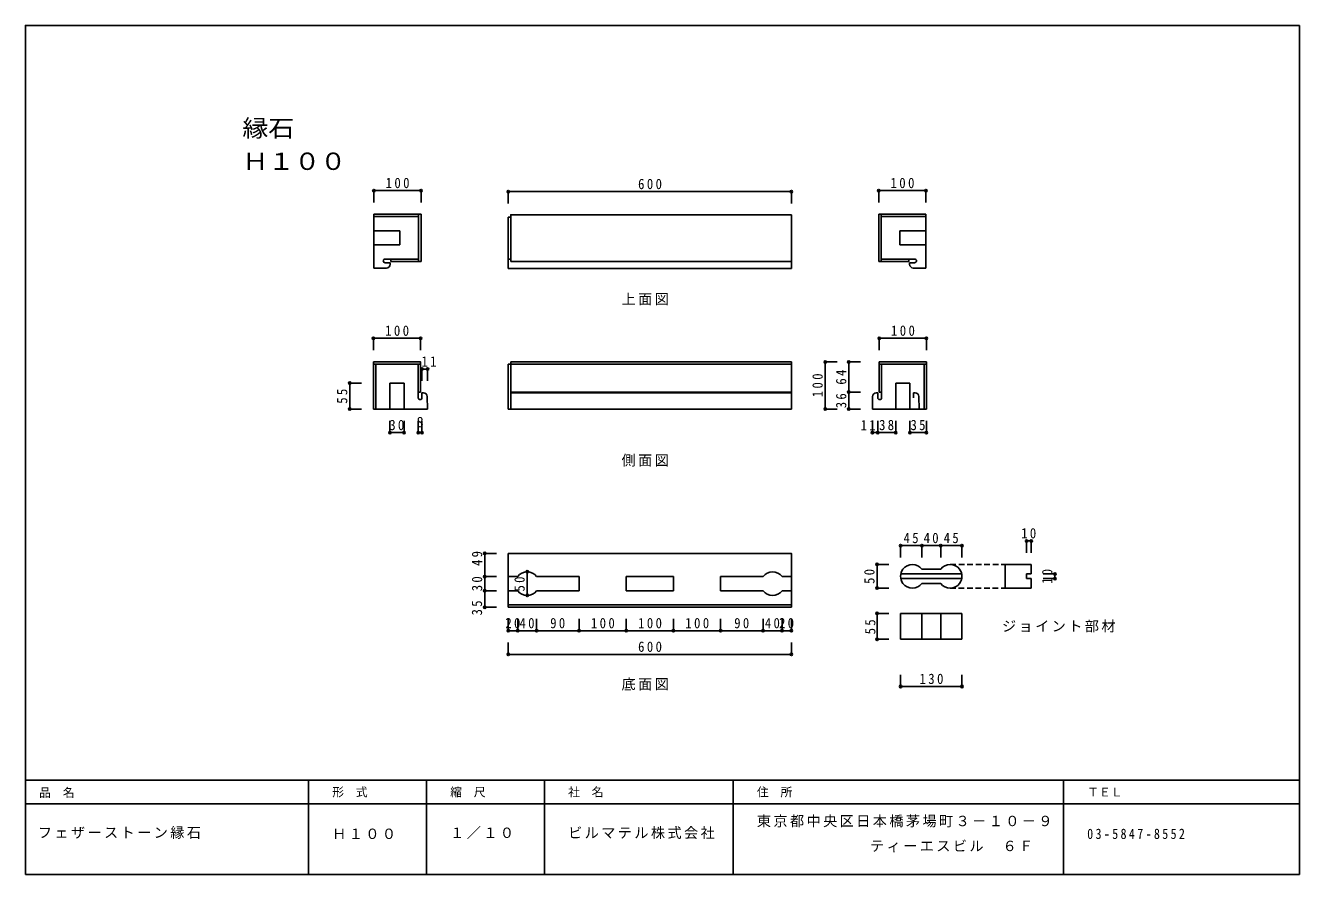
# Model space of a CAD drawing. Units: millimetres at full size, sheet at 1:10. Extents: x -1333 to 1367, y -907 to 893.
import ezdxf
from ezdxf.enums import TextEntityAlignment as Align

# ---------------------------------------------------------------- set-up
doc = ezdxf.new("R2010")
doc.units = ezdxf.units.MM
doc.header["$LTSCALE"] = 10
doc.header["$PDMODE"] = 32
doc.header["$PDSIZE"] = 5
doc.linetypes.add('DASHED1', pattern=[1.8, 1.2, -0.6])
for name, color, linetype in [('0-0', 7, 'Continuous'), ('A-0', 4, 'Continuous'), ('E-0', 7, 'Continuous'), ('F-0', 2, 'Continuous')]:
    doc.layers.add(name, color=color, linetype=linetype)
doc.styles.add('ＭＳ ゴシック', font='')
doc.styles.get('ＭＳ ゴシック').set_extended_font_data('MS Gothic')

msp = doc.modelspace()

# ---------------------------------------------------------------- linework, layer by layer
at = {"layer": '0-0'}
for p, q in [((-594.29, 492.42), (-594.29, 378.01)), ((-494.29, 492.42), (-594.29, 492.42)), ((-499.29, 487.42), (-594.29, 487.42)), ((-499.29, 492.42), (-499.29, 392.42)), ((-494.29, 492.42), (-494.29, 392.42)), ((-309.29, 486.28), (-304.29, 486.28)), ((-309.29, 486.28), (-309.29, 377.42)), ((290.71, 491.28), (290.71, 377.42)), ((475.71, 492.42), (475.71, 392.42)), ((475.71, 492.42), (575.71, 492.42)), ((480.71, 492.42), (480.71, 392.42)), ((480.71, 487.42), (575.71, 487.42)), ((575.71, 492.42), (575.71, 378.01)), ((-594.29, 457.42), (-539.29, 457.42)), ((-539.29, 457.42), (-539.29, 427.42)), ((520.71, 457.42), (520.71, 427.42)), ((575.71, 457.42), (520.71, 457.42)), ((-539.29, 427.42), (-594.29, 427.42)), ((520.71, 427.42), (575.71, 427.42)), ((-567.58, 378.32), (-594.29, 378.01)), ((-499.29, 397.42), (-570.29, 397.42)), ((-570.29, 389.42), (-559.67, 389.42)), ((-559.67, 386.32), (-559.67, 389.42)), ((-558.29, 392.42), (-558.29, 397.42)), ((-494.29, 392.42), (-558.29, 392.42)), ((-304.29, 397.42), (-309.29, 397.42)), ((290.71, 392.42), (-304.29, 392.42)), ((480.71, 397.42), (551.71, 397.42)), ((541.09, 386.32), (541.09, 389.42)), ((551.71, 389.42), (541.09, 389.42)), ((549, 378.32), (575.71, 378.01)), ((290.71, 377.42), (-309.29, 377.42)), ((-595.29, 179.28), (-595.29, 79.28)), ((-595.29, 174.28), (-495.29, 174.28)), ((-590.29, 174.28), (-590.29, 79.28)), ((-500.29, 174.28), (-500.29, 103.28)), ((290.71, 174.28), (-309.29, 174.28)), ((-309.29, 79.28), (-309.29, 174.28)), ((290.71, 179.28), (-304.29, 179.28)), ((-304.29, 179.28), (-304.29, 79.28)), ((290.71, 79.28), (290.71, 179.28)), ((576.71, 174.28), (476.71, 174.28)), ((481.71, 174.28), (481.71, 103.28)), ((571.71, 174.28), (571.71, 79.28)), ((576.71, 179.28), (576.71, 79.28)), ((-560.29, 134.28), (-530.29, 134.28)), ((-560.29, 79.28), (-560.29, 134.28)), ((-530.29, 134.28), (-530.29, 79.28)), ((-495.29, 115.28), (-500.29, 115.28)), ((-489.19, 113.9), (-492.29, 113.9)), ((-492.29, 103.28), (-492.29, 113.9)), ((290.71, 115.28), (-304.29, 115.28)), ((290.71, 113.9), (-304.29, 113.9)), ((470.6, 113.9), (473.71, 113.9)), ((473.71, 103.28), (473.71, 113.9)), ((541.71, 134.28), (511.71, 134.28)), ((511.71, 134.28), (511.71, 79.28)), ((541.71, 79.28), (541.71, 134.28)), ((552.81, 113.9), (549.71, 113.9)), ((549.71, 103.28), (549.71, 113.9)), ((-481.19, 105.99), (-480.88, 79.28)), ((462.6, 105.99), (462.29, 79.28)), ((560.81, 105.99), (561.13, 79.28)), ((-595.29, 79.28), (-480.88, 79.28)), ((5.71, 79.28), (-309.29, 79.28)), ((290.71, 79.28), (5.71, 79.28)), ((576.71, 79.28), (462.29, 79.28)), ((-309.29, -226.72), (-309.29, -340.72)), ((290.71, -257.97), (290.71, -246.54)), ((567.11, -260.19), (587.11, -260.19)), ((587.11, -260.19), (607.11, -260.19)), ((743.96, -250.19), (743.96, -300.19)), ((743.96, -250.19), (798.96, -250.19)), ((798.96, -250.19), (798.96, -270.19)), ((-309.29, -275.72), (-289.29, -275.72)), ((-229.29, -275.72), (-249.29, -275.72)), ((-229.29, -275.72), (-159.29, -275.72)), ((-159.29, -305.72), (-159.29, -275.72)), ((-59.29, -305.72), (-59.29, -275.72)), ((-59.29, -275.72), (40.71, -275.72)), ((40.71, -305.72), (40.71, -275.72)), ((140.71, -275.72), (140.71, -305.72)), ((140.71, -275.72), (230.71, -275.72)), ((290.71, -275.72), (270.71, -275.72)), ((587.11, -270.19), (522.61, -270.19)), ((587.11, -280.19), (522.61, -280.19)), ((587.11, -270.19), (602.61, -270.19)), ((587.11, -280.19), (607.11, -280.19)), ((602.61, -270.19), (651.6, -270.19)), ((607.11, -280.19), (651.6, -280.19)), ((651.6, -280.19), (652.11, -280.19)), ((798.96, -270.19), (788.96, -270.19)), ((788.96, -270.19), (788.96, -280.19)), ((798.96, -280.19), (788.96, -280.19)), ((798.96, -280.19), (798.96, -300.19)), ((-309.29, -305.72), (-289.29, -305.72)), ((-229.29, -305.72), (-249.29, -305.72)), ((-229.29, -305.72), (-159.29, -305.72)), ((-59.29, -305.72), (40.71, -305.72)), ((140.71, -305.72), (230.71, -305.72)), ((290.71, -305.72), (270.71, -305.72)), ((626.99, -300.19), (627.23, -300.19)), ((743.96, -300.19), (798.96, -300.19)), ((-309.29, -335.72), (290.71, -335.72)), ((-309.29, -340.72), (290.71, -340.72)), ((522.11, -353.85), (652.11, -353.85)), ((522.11, -353.85), (522.11, -408.85)), ((567.11, -353.85), (567.11, -408.85)), ((607.11, -353.85), (607.11, -408.85)), ((652.11, -353.85), (652.11, -408.85)), ((522.11, -408.85), (652.11, -408.85))]:
    msp.add_line(p, q, dxfattribs=at)
at = {"layer": '0-0', "linetype": 'DASHED1'}
for p, q in [((627.23, -250.19), (743.96, -250.19)), ((626.99, -300.19), (743.96, -300.19))]:
    msp.add_line(p, q, dxfattribs=at)
at = {"layer": '0-0'}
for points in [[(290.71, 491.28), (-304.29, 491.28), (-304.29, 392.42)], [(475.71, 392.42), (539.71, 392.42), (539.71, 397.42)], [(-595.29, 179.28), (-495.29, 179.28), (-495.29, 115.28)], [(576.71, 179.28), (476.71, 179.28), (476.71, 115.28), (481.71, 115.28)], [(-309.29, -226.72), (290.71, -226.72), (290.71, -340.72)], [(567.11, -290.19), (587.11, -290.19), (607.11, -290.19)]]:
    msp.add_lwpolyline(points, dxfattribs=at)
for centre, radius, start, end in [((-570.29, 393.42), 4, 90, 270), ((-567.67, 386.32), 8, 270.66876, 0), ((549.09, 386.32), 8, 180, 269.33124), ((551.71, 393.42), 4, 270, 90), ((-489.19, 105.9), 8, 0.66876, 90), ((470.6, 105.9), 8, 90, 179.33124), ((552.81, 105.9), 8, 0.66876, 90), ((-496.29, 103.28), 4, 180, 0), ((477.71, 103.28), 4, 180, 0), ((-269.29, -290.72), 25, 36.86996, 143.13008), ((250.71, -290.72), 25, 36.86992, 143.13033), ((547.11, -275.19), 25, 143.13019, 216.86981), ((547.11, -275.19), 25, 36.86986, 143.13014), ((627.11, -275.19), 25, 36.87001, 143.13008), ((627.11, -275.19), 25, 323.13014, 36.8699), ((547.11, -275.19), 25, 216.86986, 323.13014), ((627.11, -275.19), 25, 216.86992, 323.13004), ((-269.29, -290.72), 25, 216.86992, 323.13033), ((250.71, -290.72), 25, 216.86996, 323.13008)]:
    msp.add_arc(centre, radius, start, end, dxfattribs=at)
at = {"layer": 'A-0'}
for p, q in [((-594.29, 542.42), (-494.29, 542.42)), ((-594.29, 542.42), (-594.29, 517.42)), ((-494.29, 542.42), (-494.29, 517.42)), ((-309.29, 540.28), (290.71, 540.28)), ((-309.29, 540.28), (-309.29, 515.28)), ((290.71, 540.28), (290.71, 515.28)), ((475.71, 542.42), (575.71, 542.42)), ((475.71, 542.42), (475.71, 517.42)), ((575.71, 542.42), (575.71, 517.42)), ((-595.29, 229.28), (-495.29, 229.28)), ((-595.29, 229.28), (-595.29, 204.28)), ((-495.29, 229.28), (-495.29, 204.28)), ((476.71, 229.28), (576.71, 229.28)), ((476.71, 229.28), (476.71, 204.28)), ((576.71, 229.28), (576.71, 204.28)), ((-492.29, 163.9), (-480.29, 163.9)), ((-492.29, 163.9), (-492.29, 138.9)), ((-480.29, 163.9), (-480.29, 138.9)), ((362.29, 179.28), (362.29, 79.28)), ((362.29, 179.28), (387.29, 179.28)), ((412.29, 179.28), (412.29, 115.28)), ((412.29, 179.28), (437.29, 179.28)), ((-645.29, 134.28), (-645.29, 79.28)), ((-645.29, 134.28), (-620.29, 134.28)), ((412.29, 115.28), (437.29, 115.28)), ((412.29, 115.28), (412.29, 79.28)), ((-645.29, 79.28), (-620.29, 79.28)), ((-560.29, 29.28), (-560.29, 54.28)), ((-530.29, 29.28), (-530.29, 54.28)), ((-500.29, 29.28), (-500.29, 54.28)), ((-492.29, 29.28), (-492.29, 54.28)), ((362.29, 79.28), (387.29, 79.28)), ((412.29, 79.28), (437.29, 79.28)), ((462.29, 29.28), (462.29, 54.28)), ((473.71, 29.28), (473.71, 54.28)), ((511.71, 29.28), (511.71, 54.28)), ((541.71, 29.28), (541.71, 54.28)), ((576.71, 29.28), (576.71, 54.28)), ((-560.29, 29.28), (-530.29, 29.28)), ((-500.29, 29.28), (-492.29, 29.28)), ((462.29, 29.28), (473.71, 29.28)), ((473.71, 29.28), (511.71, 29.28)), ((541.71, 29.28), (576.71, 29.28)), ((522.11, -210.19), (567.11, -210.19)), ((522.11, -210.19), (522.11, -235.19)), ((567.11, -210.19), (567.11, -235.19)), ((567.11, -210.19), (607.11, -210.19)), ((607.11, -210.19), (607.11, -235.19)), ((607.11, -210.19), (652.11, -210.19)), ((652.11, -210.19), (652.11, -235.19)), ((788.96, -200.19), (798.96, -200.19)), ((788.96, -200.19), (788.96, -225.19)), ((798.96, -200.19), (798.96, -225.19)), ((-359.29, -226.72), (-359.29, -275.72)), ((-359.29, -226.72), (-334.29, -226.72)), ((-269.29, -315.72), (-269.29, -265.72)), ((472.11, -250.19), (472.11, -300.19)), ((472.11, -250.19), (497.11, -250.19)), ((-359.29, -275.72), (-334.29, -275.72)), ((-359.29, -275.72), (-359.29, -305.72)), ((-359.29, -275.72), (-334.29, -275.72)), ((848.96, -270.19), (823.96, -270.19)), ((848.96, -280.19), (823.96, -280.19)), ((848.96, -270.19), (848.96, -280.19)), ((-359.29, -305.72), (-334.29, -305.72)), ((-359.29, -305.72), (-359.29, -340.72)), ((-359.29, -305.72), (-334.29, -305.72)), ((472.11, -300.19), (497.11, -300.19)), ((-359.29, -340.72), (-334.29, -340.72)), ((-309.29, -390.72), (-309.29, -365.72)), ((-289.29, -390.72), (-289.29, -365.72)), ((-249.29, -390.72), (-249.29, -365.72)), ((-159.29, -390.72), (-159.29, -365.72)), ((-59.29, -390.72), (-59.29, -365.72)), ((40.71, -390.72), (40.71, -365.72)), ((140.71, -390.72), (140.71, -365.72)), ((230.71, -390.72), (230.71, -365.72)), ((270.71, -390.72), (270.71, -365.72)), ((290.71, -390.72), (290.71, -365.72)), ((472.11, -353.85), (497.11, -353.85)), ((472.11, -353.85), (472.11, -408.85)), ((-309.29, -390.72), (-289.29, -390.72)), ((-289.29, -390.72), (-249.29, -390.72)), ((-249.29, -390.72), (-159.29, -390.72)), ((-159.29, -390.72), (-59.29, -390.72)), ((-59.29, -390.72), (40.71, -390.72)), ((40.71, -390.72), (140.71, -390.72)), ((140.71, -390.72), (230.71, -390.72)), ((230.71, -390.72), (270.71, -390.72)), ((270.71, -390.72), (290.71, -390.72)), ((-309.29, -440.72), (-309.29, -415.72)), ((290.71, -440.72), (290.71, -415.72)), ((472.11, -408.85), (497.11, -408.85)), ((-309.29, -440.72), (290.71, -440.72)), ((522.11, -508.85), (522.11, -483.85)), ((652.11, -508.85), (652.11, -483.85)), ((522.11, -508.85), (652.11, -508.85))]:
    msp.add_line(p, q, dxfattribs=at)
for p in [(-594.29, 542.42), (-494.29, 542.42), (-309.29, 540.28), (290.71, 540.28), (475.71, 542.42), (575.71, 542.42), (-595.29, 229.28), (-495.29, 229.28), (476.71, 229.28), (576.71, 229.28), (-492.29, 163.9), (-480.29, 163.9), (362.29, 179.28), (412.29, 179.28), (-645.29, 134.28), (412.29, 115.28), (-645.29, 79.28), (362.29, 79.28), (412.29, 79.28), (-560.29, 29.28), (-530.29, 29.28), (-500.29, 29.28), (-492.29, 29.28), (462.29, 29.28), (473.71, 29.28), (511.71, 29.28), (541.71, 29.28), (576.71, 29.28), (522.11, -210.19), (567.11, -210.19), (607.11, -210.19), (652.11, -210.19), (788.96, -200.19), (798.96, -200.19), (-359.29, -226.72), (-269.29, -265.72), (472.11, -250.19), (848.96, -270.19), (-359.29, -275.72), (848.96, -280.19), (-359.29, -305.72), (-269.29, -315.72), (472.11, -300.19), (-359.29, -340.72), (472.11, -353.85), (-309.29, -390.72), (-289.29, -390.72), (-249.29, -390.72), (-159.29, -390.72), (-59.29, -390.72), (40.71, -390.72), (140.71, -390.72), (230.71, -390.72), (270.71, -390.72), (290.71, -390.72), (472.11, -408.85), (-309.29, -440.72), (290.71, -440.72), (522.11, -508.85), (652.11, -508.85)]:
    msp.add_point(p, dxfattribs=at)
at = {"layer": 'F-0'}
for p, q in [((1367.46, 892.53), (1367.46, -907.47)), ((1367.46, -707.47), (-1332.54, -707.47)), ((-732.54, -907.47), (-732.54, -707.47)), ((-482.54, -907.47), (-482.54, -707.47)), ((-232.54, -907.47), (-232.54, -707.47)), ((167.46, -907.47), (167.46, -707.47)), ((867.46, -907.47), (867.46, -707.47)), ((1367.46, -757.47), (-1332.54, -757.47)), ((1367.46, -907.47), (-1332.54, -907.47))]:
    msp.add_line(p, q, dxfattribs=at)
msp.add_lwpolyline([(-1332.54, -907.47), (-1332.54, 892.53), (1367.46, 892.53)], dxfattribs=at)

# ---------------------------------------------------------------- texts
at = {"layer": 'A-0', "color": 7, "style": 'ＭＳ ゴシック'}
msp.add_text('8', height=21.99, dxfattribs=at).set_placement((-503.79, 34.28), align=Align.BOTTOM_LEFT)
at = {"layer": 'A-0', "color": 7, "char_height": 21.99, "attachment_point": 7, "style": 'ＭＳ ゴシック'}
for s, insert in [('\\T1.38;\\W0.9;100', (-569.29, 547.42)), ('\\T1.38;\\W0.9;600', (-34.29, 545.28)), ('\\T1.38;\\W0.9;100', (500.71, 547.42)), ('\\T1.38;\\W0.9;100', (-570.29, 234.28)), ('\\T1.38;\\W0.9;100', (501.71, 234.28)), ('\\T1.36;\\W0.9;11', (-493.34, 169.29)), ('\\T1.36;\\W0.9;30', (-561.54, 34.28)), ('\\T1.36;\\W0.9;11', (437.32, 34.28)), ('\\T1.36;\\W0.9;38', (476.46, 34.28)), ('\\T1.36;\\W0.9;35', (542.96, 34.28)), ('\\T1.36;\\W0.9;45', (528.36, -205.19)), ('\\T1.36;\\W0.9;40', (570.86, -205.19)), ('\\T1.36;\\W0.9;45', (613.36, -205.19)), ('\\T1.36;\\W0.9;10', (777.71, -195.19)), ('\\T1.36;\\W0.9;20', (-315.54, -385.72)), ('\\T1.36;\\W0.9;40', (-285.54, -385.72)), ('\\T1.36;\\W0.9;90', (-220.54, -385.72)), ('\\T1.38;\\W0.9;100', (-134.29, -385.72)), ('\\T1.38;\\W0.9;100', (-34.29, -385.72)), ('\\T1.38;\\W0.9;100', (65.71, -385.72)), ('\\T1.36;\\W0.9;90', (169.46, -385.72)), ('\\T1.36;\\W0.9;40', (234.46, -385.72)), ('\\T1.36;\\W0.9;20', (264.46, -385.72)), ('\\T1.38;\\W0.9;600', (-34.29, -435.72)), ('\\T1.38;\\W0.9;130', (562.11, -503.85))]:
    msp.add_mtext(s, dxfattribs=dict(at, insert=insert))
at = {"layer": 'A-0', "color": 7, "char_height": 21.99, "attachment_point": 7, "rotation": 90, "style": 'ＭＳ ゴシック'}
for s, insert in [('\\T1.38;\\W0.9;100', (357.29, 104.28)), ('\\T1.36;\\W0.9;64', (407.29, 131.03)), ('\\T1.36;\\W0.9;55', (-650.29, 90.53)), ('\\T1.36;\\W0.9;36', (407.29, 81.03)), ('\\T1.36;\\W0.9;49', (-364.29, -253.4)), ('\\T1.36;\\W0.9;50', (467.11, -291.44)), ('\\T1.36;\\W0.9;10', (843.96, -291.44)), ('\\T1.36;\\W0.9;30', (-364.29, -306.97)), ('\\T1.36;\\W0.9;50', (-274.29, -307.49)), ('\\T1.36;\\W0.9;35', (-364.6, -358.2)), ('\\T1.36;\\W0.9;55', (468.94, -398.3))]:
    msp.add_mtext(s, dxfattribs=dict(at, insert=insert))
at = {"layer": 'E-0', "color": 3, "style": 'ＭＳ ゴシック', "width": 1.1}
for s, p in [('縁石', (-872.98, 645.31)), ('Ｈ１００', (-872.98, 575.31))]:
    msp.add_text(s, height=36.66, dxfattribs=at).set_placement(p, align=Align.BOTTOM_LEFT)
at = {"layer": 'E-0', "char_height": 21.99, "attachment_point": 7, "style": 'ＭＳ ゴシック'}
for s, insert in [('\\T1.17;上面図', (-69.32, 299.28)), ('\\T1.17;側面図', (-69.32, -42.64)), ('\\T1.17;ジョイント部材', (737.03, -394.32)), ('\\T1.17;底面図', (-69.32, -517.42))]:
    msp.add_mtext(s, dxfattribs=dict(at, insert=insert))
at = {"layer": 'F-0', "color": 4, "style": 'ＭＳ ゴシック'}
for s, p in [('品\u3000名', (-1303.65, -748.58)), ('形\u3000式', (-682.54, -747.47)), ('縮\u3000尺', (-432.54, -747.47)), ('社\u3000名', (-182.54, -747.47)), ('住\u3000所', (217.46, -747.47)), ('ＴＥＬ', (917.46, -747.47))]:
    msp.add_text(s, height=18.33, dxfattribs=at).set_placement(p, align=Align.BOTTOM_LEFT)
at = {"layer": 'F-0', "color": 7, "char_height": 21.99, "attachment_point": 7, "style": 'ＭＳ ゴシック'}
for s, insert in [('\\T1.17;東京都中央区日本橋茅場町３－１０－９', (217.46, -807.47)), ('\\T1.17;フェザーストーン縁石', (-1306.41, -831.92)), ('\\T1.17;Ｈ１００', (-682.54, -832.47)), ('\\T1.17;１／１０', (-432.54, -832.47)), ('\\T1.17;ビルマテル株式会社', (-182.54, -832.47)), ('\\T1.17;ティーエスビル\u3000６Ｆ', (457.34, -860.17)), ('\\T1.39;\\W0.85;03-5847-8552', (917.46, -832.47))]:
    msp.add_mtext(s, dxfattribs=dict(at, insert=insert))

doc.saveas('drawing.dxf')
